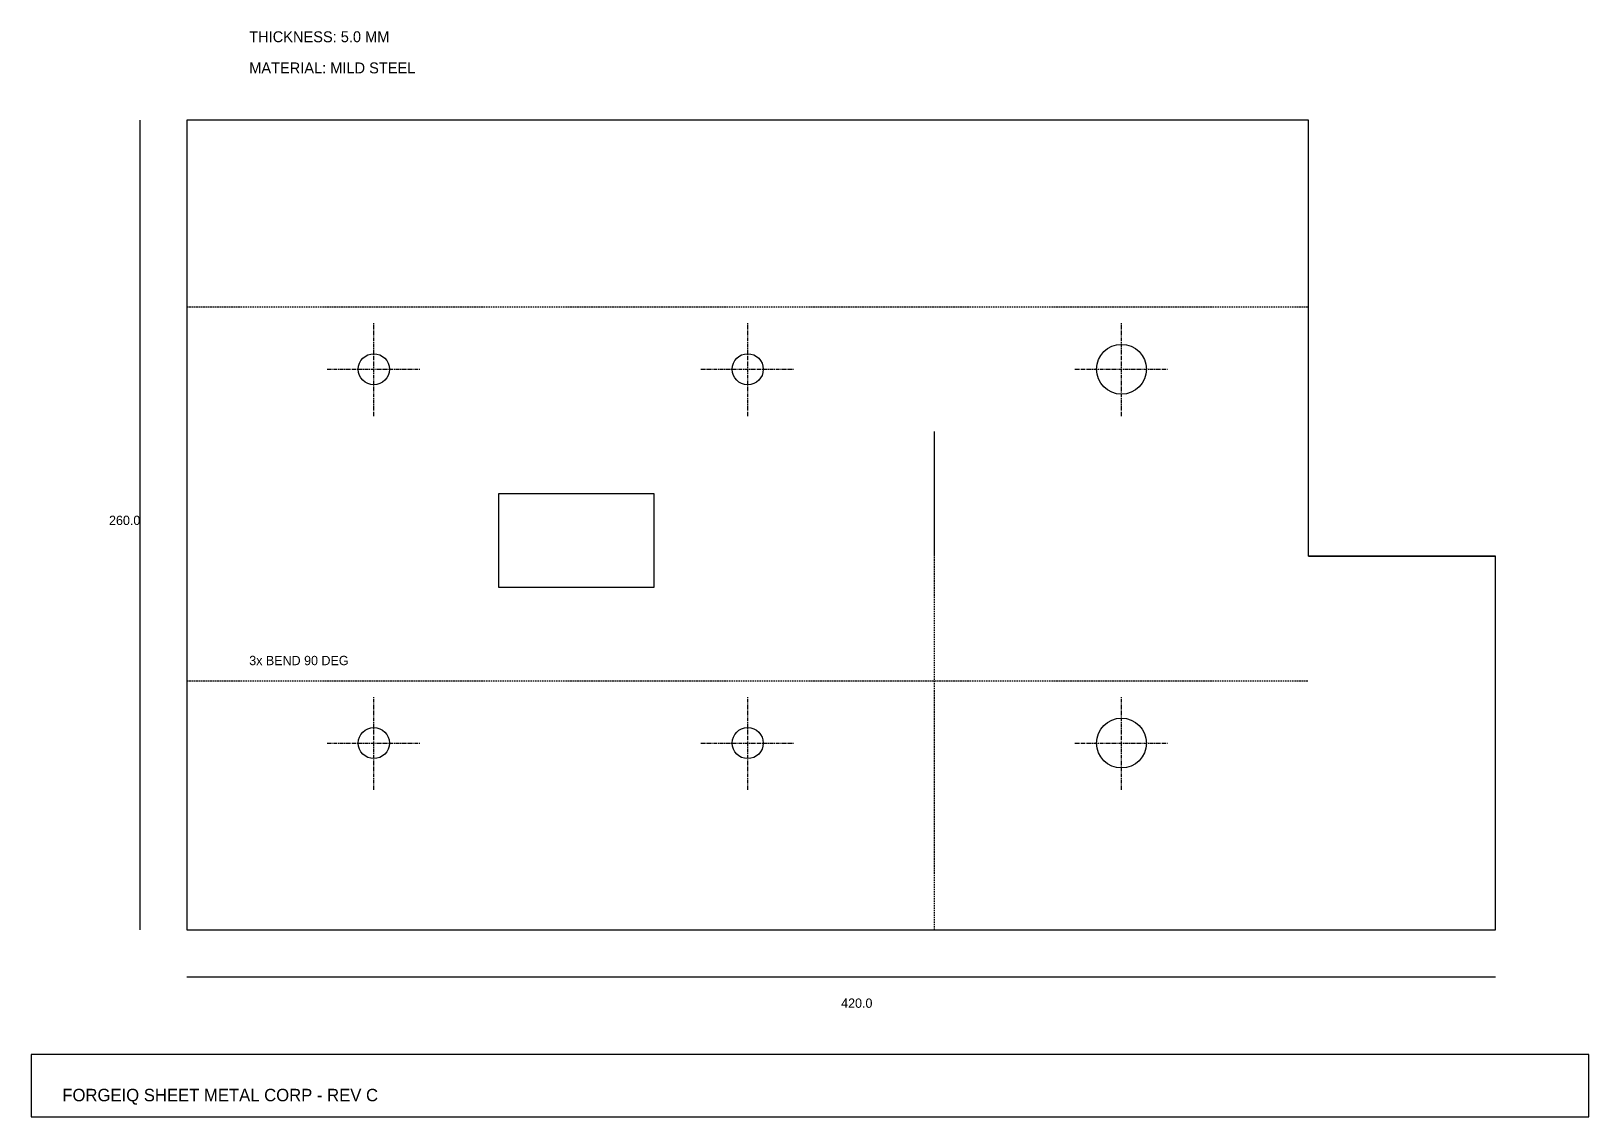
# Model space of a CAD drawing. Header units: metres. Extents: x -50 to 450, y -60 to 289.
import ezdxf

# ---------------------------------------------------------------- set-up
doc = ezdxf.new("R2010")
doc.units = ezdxf.units.M
doc.linetypes.add('CENTER', pattern=[2, 1.25, -0.25, 0.25, -0.25])
doc.linetypes.add('DASHED', pattern=[0.75, 0.5, -0.25])
for name, color, linetype in [('CENTERLINES', 8, 'CENTER'), ('CUT_GEOM', 7, 'Continuous'), ('DIMENSIONS', 4, 'Continuous'), ('FAB_WELD', 5, 'Continuous'), ('FORM_BEND', 2, 'DASHED'), ('INTERNAL_FEATURE', 6, 'Continuous'), ('NOTES', 3, 'Continuous'), ('PUNCH_HOLES', 1, 'Continuous'), ('TITLE_BLOCK', 9, 'Continuous')]:
    doc.layers.add(name, color=color, linetype=linetype)

msp = doc.modelspace()

# ---------------------------------------------------------------- linework, layer by layer
at = {"layer": 'CENTERLINES', "linetype": 'CENTER'}
for p, q in [((60, 165), (60, 195)), ((180, 165), (180, 195)), ((300, 165), (300, 195)), ((45, 180), (75, 180)), ((165, 180), (195, 180)), ((285, 180), (315, 180)), ((60, 45), (60, 75)), ((180, 45), (180, 75)), ((300, 45), (300, 75)), ((45, 60), (75, 60)), ((165, 60), (195, 60)), ((285, 60), (315, 60))]:
    msp.add_line(p, q, dxfattribs=at)
at = {"layer": 'CUT_GEOM'}
msp.add_lwpolyline([(0, 0), (420, 0), (420, 120), (360, 120), (360, 260), (0, 260)], close=True, dxfattribs=at)
at = {"layer": 'DIMENSIONS'}
for p, q in [((-15, 0), (-15, 260)), ((0, -15), (420, -15))]:
    msp.add_line(p, q, dxfattribs=at)
at = {"layer": 'FAB_WELD'}
for p, q in [((240, 120), (240, 160)), ((360, 120), (420, 120))]:
    msp.add_line(p, q, dxfattribs=at)
at = {"layer": 'FORM_BEND', "linetype": 'DASHED'}
for p, q in [((0, 200), (360, 200)), ((240, 0), (240, 120)), ((0, 80), (360, 80))]:
    msp.add_line(p, q, dxfattribs=at)
at = {"layer": 'INTERNAL_FEATURE'}
msp.add_lwpolyline([(100, 110), (150, 110), (150, 140), (100, 140)], close=True, dxfattribs=at)
at = {"layer": 'PUNCH_HOLES'}
for centre, radius in [((60, 180), 5), ((180, 180), 5), ((300, 180), 8), ((60, 60), 5), ((180, 60), 5), ((300, 60), 8)]:
    msp.add_circle(centre, radius, dxfattribs=at)
at = {"layer": 'TITLE_BLOCK'}
msp.add_lwpolyline([(-50, -60), (450, -60), (450, -40), (-50, -40)], close=True, dxfattribs=at)

# ---------------------------------------------------------------- texts
at = {"layer": 'DIMENSIONS'}
for s, p in [('260.0', (-25, 130)), ('420.0', (210, -25))]:
    msp.add_text(s, height=3, dxfattribs=at).set_placement(p)
at = {"layer": 'NOTES'}
for s, height, p in [('THICKNESS: 5.0 MM', 3.5, (20, 285)), ('MATERIAL: MILD STEEL', 3.5, (20, 275)), ('3x BEND 90 DEG', 3, (20, 85))]:
    msp.add_text(s, height=height, dxfattribs=at).set_placement(p)
at = {"layer": 'TITLE_BLOCK'}
msp.add_text('FORGEIQ SHEET METAL CORP - REV C', height=4, dxfattribs=at).set_placement((-40, -55))

doc.saveas('drawing.dxf')
